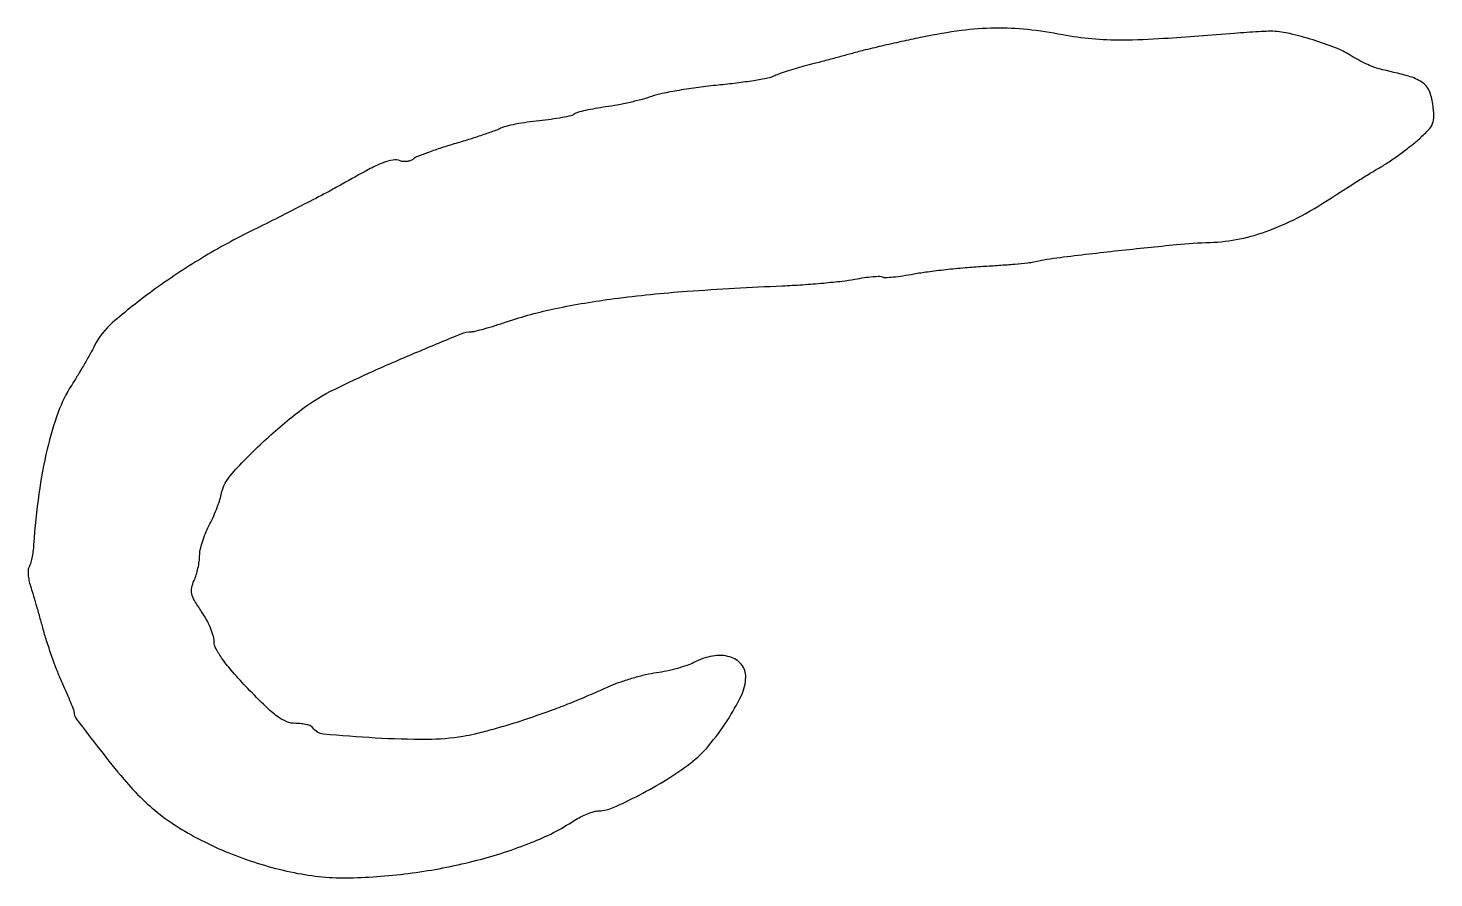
# Model space of a CAD drawing. Extents: x 1 to 291, y 0 to 176.
import ezdxf

# ---------------------------------------------------------------- set-up
doc = ezdxf.new("R2010")
doc.units = 0

msp = doc.modelspace()

# ---------------------------------------------------------------- linework, layer by layer
msp.add_lwpolyline([(185.5, 173.959749, 0.003627), (181.6513, 173.144409, 0.002926), (177.528125, 172.214303, 0.002956), (173.731321, 171.310756, 0.007593), (171, 170.599562, -0.001225), (168.566112, 169.932602, -0.000833), (165.79375, 169.185146, -0.00084), (163.115865, 168.472764, -0.001688), (161, 167.921332, 0.008358), (159.146731, 167.411844, 0.008197), (157.299419, 166.837576, 0.008113), (155.696212, 166.281235, 0.030535), (154.721427, 165.856065, -0.07147), (153.545275, 165.453671, -0.007144), (150.609641, 164.941708, -0.008866), (147.074277, 164.441189, -0.006936), (143.221427, 164.01941, 0.009375), (139.20471, 163.559853, 0.009147), (135.174744, 162.946834, 0.009079), (131.656709, 162.279701, 0.033522), (129.47983, 161.671175, -0.019667), (127.550665, 161.073838, -0.009402), (125.030884, 160.451486, -0.009305), (122.371596, 159.899318, -0.013089), (119.97983, 159.513476, 0.010164), (117.808289, 159.176184, 0.012832), (115.81595, 158.772148, 0.010947), (114.176034, 158.357536, 0.093884), (113.5, 158.02533, -0.104457), (112.801609, 157.700111, -0.010094), (110.961687, 157.31283, -0.012477), (108.724766, 156.946512, -0.009547), (106.263189, 156.654012, 0.0109), (103.746144, 156.348012, 0.012235), (101.340505, 155.941885, 0.011567), (99.316041, 155.500116, 0.062171), (98.263189, 155.101218, -0.035079), (97.169881, 154.617929, -0.004807), (94.814812, 153.794184, -0.005504), (92.000802, 152.874579, -0.004627), (89, 151.960793, 0.007051), (86.037402, 151.042924, 0.009042), (83.339678, 150.110964, 0.007259), (81.115685, 149.260549, 0.073679), (80.262735, 148.76441, -0.077524), (79.676794, 148.429554, -0.054784), (78.942, 148.238019, -0.054464), (78.177739, 148.209948, -0.073708), (77.504051, 148.360072, 0.131202), (75.96429, 148.523113, 0.056412), (73.956487, 147.971492, 0.02845), (70.933793, 146.556904, 0.005136), (65.5, 143.553974, -0.007431), (62.371583, 141.843785, -0.002322), (57.630977, 139.371122, -0.00232), (52.310506, 136.658536, -0.002561), (47.13737, 134.084383, 0.021753), (36.455749, 128.247574, 0.021452), (26.270489, 121.479505, 0.020674), (17.97824, 114.899954, 0.098095), (14.265922, 110.147672, -0.009974), (13.355662, 108.430921, -0.004703), (12.115741, 106.249629, -0.004659), (10.77426, 103.989257, -0.006551), (9.532551, 102, 0.056483), (6.760228, 96.380225, 0.027869), (4.482194, 88.738523, 0.024281), (2.751944, 79.5154, 0.017011), (1.666159, 68.998061, -0.015521), (1.523688, 67.576595, -0.0167), (1.295618, 66.201245, -0.016446), (1.022609, 65.038478, -0.072645), (0.743878, 64.394602, 0.120658), (0.543873, 63.777497, 0.03465), (0.539837, 62.765796, 0.032693), (0.694821, 61.586251, 0.029626), (1.005253, 60.396542, -0.006119), (1.476345, 58.885609, -0.001867), (2.15254, 56.588359, -0.001869), (2.890715, 54.009568, -0.002041), (3.587889, 51.5, 0.011721), (4.388788, 48.81939, 0.007287), (5.447314, 45.712283, 0.007309), (6.58176, 42.675713, 0.013109), (7.614187, 40.222665, -0.002819), (8.528499, 38.169482, -0.004259), (9.299167, 36.370775, -0.001722), (9.940226, 34.823702, -0.097655), (10, 34.520575, 0.162869), (10.551993, 32.870939, 0.004122), (15.409358, 26.534825, 0.009549), (20.343471, 20.450579, 0.025), (24.179182, 16.33717, 0.061263), (32.931636, 9.711689, 0.04226), (44.185514, 4.398251, 0.041816), (56.342373, 0.993631, 0.055084), (67.811417, 0.080812, 0.027346), (80.757824, 1.187985, 0.028379), (93.343891, 3.696508, 0.03025), (104.601661, 7.351848, 0.049798), (113.5, 11.916222, -0.026283), (114.802006, 12.663276, -0.023045), (116.232769, 13.306123, -0.023709), (117.580122, 13.765796, -0.061684), (118.590278, 13.926912, 0.095947), (121.565429, 14.611795, 0.015604), (126.930322, 17.195223, 0.018014), (132.639854, 20.434055, 0.024857), (137.49764, 23.769803, 0.055462), (141.307594, 27.407289, 0.031355), (145.099529, 32.553209, 0.030375), (148.051015, 37.809602, 0.107475), (148.95357, 41.55, 0.17636), (148.067219, 44.167677, 0.1561), (145.658442, 45.764767, 0.114656), (142.102361, 45.933683, 0.074236), (138.187166, 44.596787, -0.037332), (136.801898, 44.006821, -0.01443), (134.805866, 43.391269, -0.014192), (132.595027, 42.845801, -0.017031), (130.486825, 42.463366, 0.020735), (128.250905, 42.040635, 0.012559), (125.643005, 41.365168, 0.012574), (123.083605, 40.563056, 0.021554), (121, 39.75022, -0.002442), (115.403416, 37.316636, -0.007824), (111.640723, 35.771547, -0.008569), (108.014308, 34.419562, -0.003417), (103, 32.685876, -0.008697), (99.762312, 31.653556, -0.006918), (96.234375, 30.648906, -0.007001), (92.938505, 29.808777, -0.017408), (90.5, 29.312501, -0.041099), (82.998922, 28.682354, -0.014983), (72.333388, 28.984318, -0.007549), (61.615835, 29.772035, -0.236454), (59.422523, 31.125361, 0.159519), (59.021688, 31.463562, 0.03563), (58.158758, 31.743075, 0.033543), (57.068546, 31.935786, 0.026981), (55.879425, 32, -0.09641), (54.025967, 32.360735, -0.0616), (52.101924, 33.430647, -0.035765), (49.666794, 35.490234, -0.00861), (45.947126, 39.25, -0.010708), (42.85739, 42.624311, -0.024725), (40.721586, 45.317143, -0.031548), (39.389077, 47.451853, -0.123474), (39.008684, 48.946249, 0.073878), (38.825882, 50.147335, 0.025644), (38.223881, 51.797534, 0.024823), (37.364423, 53.573499, 0.026422), (36.349209, 55.217591, -0.017056), (34.940751, 57.405799, -0.076613), (34.370794, 58.812866, -0.110064), (34.354937, 60.061956, -0.0553), (34.849209, 61.568395, 0.031241), (35.290205, 62.722242, 0.020092), (35.661955, 64.106174, 0.020194), (35.917407, 65.495297, 0.035385), (36, 66.660899, -0.053541), (36.132983, 67.899228, -0.021735), (36.565417, 69.541816, -0.021209), (37.187953, 71.283415, -0.025293), (37.924823, 72.863845, 0.016077), (38.707076, 74.463963, 0.012152), (39.465585, 76.266787, 0.012321), (40.095627, 77.996512, 0.027701), (40.467025, 79.342238, -0.1308), (42.710558, 83.715347, -0.022194), (49.352795, 90.449588, -0.025345), (57.078678, 96.920341, -0.047817), (64, 101.17316, -0.008678), (71.89633, 104.871929, -0.005711), (81.101325, 108.864898, -0.00241), (90.077835, 112.586733, -0.092596), (92.199012, 113.024588, 0.057906), (93.004553, 113.133658, 0.005821), (94.880335, 113.636486, 0.007244), (97.107205, 114.296254, 0.005703), (99.5, 115.073116, -0.030007), (109.620874, 117.823461, -0.018882), (121.706638, 119.868065, -0.014746), (136.822422, 121.389887, -0.006862), (156.5, 122.515215, 0.006313), (160.694068, 122.750443, 0.005699), (165.026472, 123.098001, 0.005717), (168.901111, 123.498056, 0.018019), (171.483735, 123.889314, -0.010965), (173.4478, 124.215261, -0.015092), (175.225538, 124.415825, -0.011701), (176.694189, 124.502224, -0.148307), (177.223353, 124.36196, 0.153704), (177.768135, 124.223694, 0.009544), (179.449308, 124.350953, 0.013413), (181.477886, 124.59857, 0.009502), (183.739618, 124.980504, -0.013421), (186.543272, 125.431378, -0.00577), (190.304763, 125.889019, -0.005705), (194.324099, 126.284668, -0.007502), (198, 126.548711, 0.003583), (201.403745, 126.766404, 0.004306), (204.60135, 127.021625, 0.003699), (207.289769, 127.27958, 0.028596), (208.536511, 127.481075, -0.024082), (213.952641, 128.406629, -0.002895), (225.996505, 129.801572, -0.003388), (238.052408, 131.044588, -0.015937), (245, 131.4905, 0.043692), (251.150106, 132.229281, 0.038231), (257.369921, 134.040095, 0.034004), (263.888605, 137.011665, 0.022496), (270.946208, 141.248718, -0.003867), (273.134192, 142.675753, -0.002573), (275.663425, 144.279311, -0.00259), (278.134079, 145.810198, -0.005061), (280.121552, 147, 0.01504), (282.020903, 148.189165, 0.009039), (284.204767, 149.707524, 0.009049), (286.323772, 151.297486, 0.015586), (288.0206, 152.706465, 0.01935), (290.112478, 154.706052, 0.095013), (291.003613, 156.066811, 0.105319), (291.281937, 157.592194, 0.026461), (291.073013, 160.125069, 0.071569), (290.281511, 162.89739, 0.143227), (288.81673, 164.617095, 0.078119), (286.027695, 165.878825, 0.011498), (280, 167.391797, -0.038351), (278.798017, 167.763078, -0.015116), (277.20625, 168.448275, -0.014857), (275.523281, 169.295625, -0.017987), (274, 170.192472, 0.049739), (270.956673, 171.733352, 0.017065), (266.285679, 173.360272, 0.017189), (261.490796, 174.670072, 0.046458), (258, 175.16, 0.02298), (257.077479, 175.160589, 0.002722), (255.03125, 175.05664, 0.003249), (252.598711, 174.903926, 0.002659), (250, 174.709929, -0.00328), (235.388631, 173.637435, -0.014663), (226.806418, 173.31644, -0.024021), (220.518909, 173.567897, -0.026629), (214.5, 174.423768, 0.022792), (207.217657, 175.51634, 0.029844), (200.496092, 175.81007, 0.028417), (193.533567, 175.302175, 0.01797)], format="xyb", close=True)

doc.saveas('drawing.dxf')
